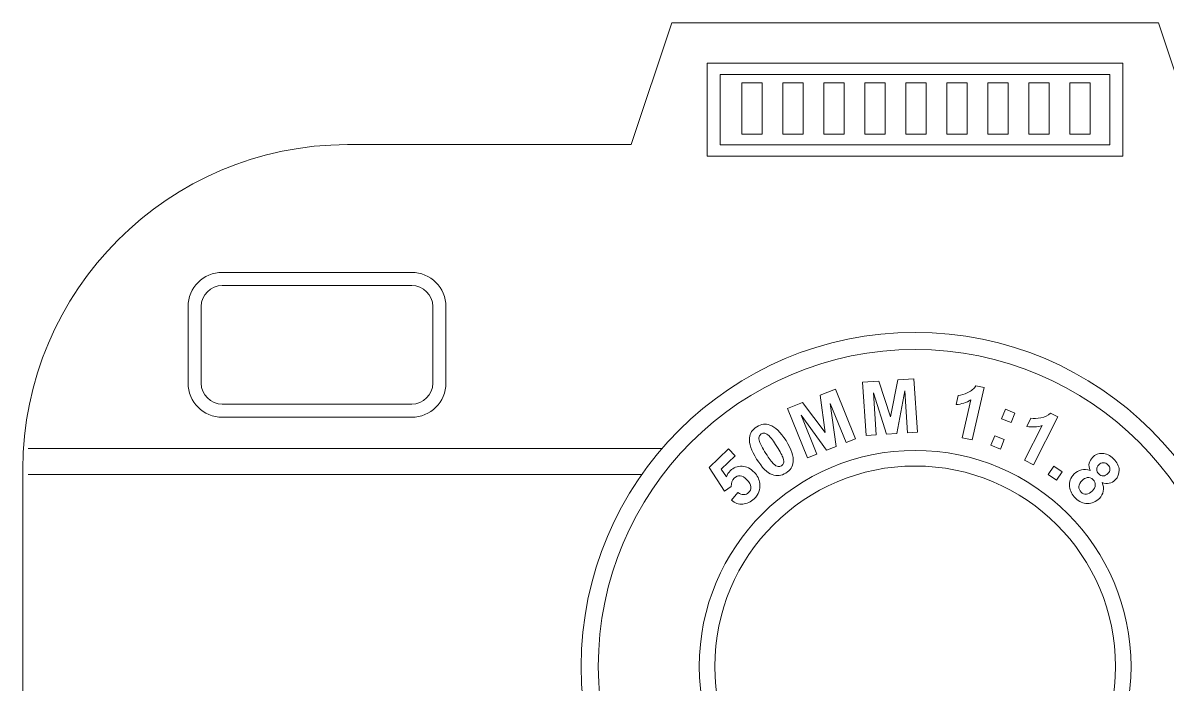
# Model space of a CAD drawing. Header units: inches. Extents: x 6.3 to 21.2, y -8.1 to 7.2.
# Drawn here: x 9.39 to 14.94, y -4.9 to -1.7 of the extents above; entities that cross this region are included whole.
import ezdxf

# ---------------------------------------------------------------- set-up
doc = ezdxf.new("R2010")
doc.units = ezdxf.units.IN
doc.header["$MEASUREMENT"] = 0
doc.layers.add('Layer 1', color=7, linetype='Continuous')

msp = doc.modelspace()

# ---------------------------------------------------------------- linework, layer by layer
at = {"layer": 'Layer 1', "color": 250, "lineweight": 20}
msp.add_open_spline([(18.0526, -3.8613), (18.0526, -3.8613), (18.0526, -5.0424), (18.0526, -5.0424), (18.0526, -5.0424), (18.0526, -5.0424), (17.9345, -5.0424), (17.9345, -5.0424), (17.9345, -5.0424), (17.9345, -5.0424), (17.9345, -5.4361), (17.9345, -5.4361), (17.9345, -5.4361), (17.9345, -5.4361), (18.0526, -5.4361), (18.0526, -5.4361), (18.0526, -5.4361), (18.0526, -5.4361), (18.0526, -6.0267), (18.0526, -6.0267), (18.0526, -6.0267), (18.0526, -6.8939), (17.3451, -7.6015), (16.4778, -7.6015), (16.4778, -7.6015), (16.4778, -7.6015), (16.0841, -7.6015), (16.0841, -7.6015), (16.0841, -7.6015), (16.0841, -7.6015), (16.0841, -7.4833), (16.0841, -7.4833), (16.0841, -7.4833), (16.0841, -7.4833), (15.2967, -7.4833), (15.2967, -7.4833), (15.2967, -7.4833), (15.2967, -7.4833), (15.2967, -7.6015), (15.2967, -7.6015), (15.2967, -7.6015), (15.2967, -7.6015), (12.1471, -7.6015), (12.1471, -7.6015), (12.1471, -7.6015), (12.1471, -7.6015), (12.1471, -7.4833), (12.1471, -7.4833), (12.1471, -7.4833), (12.1471, -7.4833), (11.3597, -7.4833), (11.3597, -7.4833), (11.3597, -7.4833), (11.3597, -7.4833), (11.3597, -7.6015), (11.3597, -7.6015), (11.3597, -7.6015), (11.3597, -7.6015), (10.966, -7.6015), (10.966, -7.6015), (10.966, -7.6015), (10.0987, -7.6015), (9.3912, -6.894), (9.3912, -6.0267), (9.3912, -6.0267), (9.3912, -6.0267), (9.3912, -5.4361), (9.3912, -5.4361), (9.3912, -5.4361), (9.3912, -5.4361), (9.5093, -5.4361), (9.5093, -5.4361), (9.5093, -5.4361), (9.5093, -5.4361), (9.5093, -5.0424), (9.5093, -5.0424), (9.5093, -5.0424), (9.5093, -5.0424), (9.3912, -5.0424), (9.3912, -5.0424), (9.3912, -5.0424), (9.3912, -5.0424), (9.3912, -3.8613), (9.3912, -3.8613), (9.3912, -3.8613), (9.3912, -2.9939), (10.0986, -2.2865), (10.966, -2.2865), (10.966, -2.2865), (10.966, -2.2865), (12.3439, -2.2865), (12.3439, -2.2865), (12.3439, -2.2865), (12.3439, -2.2865), (12.5408, -1.6959), (12.5408, -1.6959), (12.5408, -1.6959), (12.5408, -1.6959), (14.903, -1.6959), (14.903, -1.6959), (14.903, -1.6959), (14.903, -1.6959), (15.0998, -2.2865), (15.0998, -2.2865), (15.0998, -2.2865), (15.0998, -2.2865), (16.4778, -2.2865), (16.4778, -2.2865), (16.4778, -2.2865), (17.3451, -2.2865), (18.0526, -2.9939), (18.0526, -3.8613)], degree=3, knots=[0, 0, 0, 0, 0.034483, 0.034483, 0.034483, 0.034483, 0.068966, 0.068966, 0.068966, 0.068966, 0.103448, 0.103448, 0.103448, 0.103448, 0.137931, 0.137931, 0.137931, 0.137931, 0.172414, 0.172414, 0.172414, 0.172414, 0.206897, 0.206897, 0.206897, 0.206897, 0.241379, 0.241379, 0.241379, 0.241379, 0.275862, 0.275862, 0.275862, 0.275862, 0.310345, 0.310345, 0.310345, 0.310345, 0.344828, 0.344828, 0.344828, 0.344828, 0.37931, 0.37931, 0.37931, 0.37931, 0.413793, 0.413793, 0.413793, 0.413793, 0.448276, 0.448276, 0.448276, 0.448276, 0.482759, 0.482759, 0.482759, 0.482759, 0.517241, 0.517241, 0.517241, 0.517241, 0.551724, 0.551724, 0.551724, 0.551724, 0.586207, 0.586207, 0.586207, 0.586207, 0.62069, 0.62069, 0.62069, 0.62069, 0.655172, 0.655172, 0.655172, 0.655172, 0.689655, 0.689655, 0.689655, 0.689655, 0.724138, 0.724138, 0.724138, 0.724138, 0.758621, 0.758621, 0.758621, 0.758621, 0.793103, 0.793103, 0.793103, 0.793103, 0.827586, 0.827586, 0.827586, 0.827586, 0.862069, 0.862069, 0.862069, 0.862069, 0.896552, 0.896552, 0.896552, 0.896552, 0.931034, 0.931034, 0.931034, 0.931034, 1, 1, 1, 1], dxfattribs=at)
at = {"layer": 'Layer 1', "color": 240, "lineweight": 20}
for points, knots in [([(12.713, -1.8911), (12.713, -1.8911), (14.7308, -1.8911), (14.7308, -1.8911), (14.7308, -1.8911), (14.7308, -1.8911), (14.7308, -2.3416), (14.7308, -2.3416), (14.7308, -2.3416), (14.7308, -2.3416), (12.713, -2.3416), (12.713, -2.3416), (12.713, -2.3416), (12.713, -2.3416), (12.713, -1.8911), (12.713, -1.8911)], [0, 0, 0, 0, 0.2, 0.2, 0.2, 0.2, 0.4, 0.4, 0.4, 0.4, 0.6, 0.6, 0.6, 0.6, 1, 1, 1, 1]), ([(12.7762, -1.9457), (12.7762, -1.9457), (14.6676, -1.9457), (14.6676, -1.9457), (14.6676, -1.9457), (14.6676, -1.9457), (14.6676, -2.287), (14.6676, -2.287), (14.6676, -2.287), (14.6676, -2.287), (12.7762, -2.287), (12.7762, -2.287), (12.7762, -2.287), (12.7762, -2.287), (12.7762, -1.9457), (12.7762, -1.9457)], [0, 0, 0, 0, 0.2, 0.2, 0.2, 0.2, 0.4, 0.4, 0.4, 0.4, 0.6, 0.6, 0.6, 0.6, 1, 1, 1, 1]), ([(12.8804, -1.9874), (12.8804, -1.9874), (12.9791, -1.9874), (12.9791, -1.9874), (12.9791, -1.9874), (12.9791, -1.9874), (12.9791, -2.2358), (12.9791, -2.2358), (12.9791, -2.2358), (12.9791, -2.2358), (12.8804, -2.2358), (12.8804, -2.2358), (12.8804, -2.2358), (12.8804, -2.2358), (12.8804, -1.9874), (12.8804, -1.9874)], [0, 0, 0, 0, 0.2, 0.2, 0.2, 0.2, 0.4, 0.4, 0.4, 0.4, 0.6, 0.6, 0.6, 0.6, 1, 1, 1, 1]), ([(13.0794, -1.9874), (13.0794, -1.9874), (13.1781, -1.9874), (13.1781, -1.9874), (13.1781, -1.9874), (13.1781, -1.9874), (13.1781, -2.2358), (13.1781, -2.2358), (13.1781, -2.2358), (13.1781, -2.2358), (13.0794, -2.2358), (13.0794, -2.2358), (13.0794, -2.2358), (13.0794, -2.2358), (13.0794, -1.9874), (13.0794, -1.9874)], [0, 0, 0, 0, 0.2, 0.2, 0.2, 0.2, 0.4, 0.4, 0.4, 0.4, 0.6, 0.6, 0.6, 0.6, 1, 1, 1, 1]), ([(13.2784, -1.9874), (13.2784, -1.9874), (13.3771, -1.9874), (13.3771, -1.9874), (13.3771, -1.9874), (13.3771, -1.9874), (13.3771, -2.2358), (13.3771, -2.2358), (13.3771, -2.2358), (13.3771, -2.2358), (13.2784, -2.2358), (13.2784, -2.2358), (13.2784, -2.2358), (13.2784, -2.2358), (13.2784, -1.9874), (13.2784, -1.9874)], [0, 0, 0, 0, 0.2, 0.2, 0.2, 0.2, 0.4, 0.4, 0.4, 0.4, 0.6, 0.6, 0.6, 0.6, 1, 1, 1, 1]), ([(13.4774, -1.9874), (13.4774, -1.9874), (13.5761, -1.9874), (13.5761, -1.9874), (13.5761, -1.9874), (13.5761, -1.9874), (13.5761, -2.2358), (13.5761, -2.2358), (13.5761, -2.2358), (13.5761, -2.2358), (13.4774, -2.2358), (13.4774, -2.2358), (13.4774, -2.2358), (13.4774, -2.2358), (13.4774, -1.9874), (13.4774, -1.9874)], [0, 0, 0, 0, 0.2, 0.2, 0.2, 0.2, 0.4, 0.4, 0.4, 0.4, 0.6, 0.6, 0.6, 0.6, 1, 1, 1, 1]), ([(13.6764, -1.9874), (13.6764, -1.9874), (13.7751, -1.9874), (13.7751, -1.9874), (13.7751, -1.9874), (13.7751, -1.9874), (13.7751, -2.2358), (13.7751, -2.2358), (13.7751, -2.2358), (13.7751, -2.2358), (13.6764, -2.2358), (13.6764, -2.2358), (13.6764, -2.2358), (13.6764, -2.2358), (13.6764, -1.9874), (13.6764, -1.9874)], [0, 0, 0, 0, 0.2, 0.2, 0.2, 0.2, 0.4, 0.4, 0.4, 0.4, 0.6, 0.6, 0.6, 0.6, 1, 1, 1, 1]), ([(13.8754, -1.9874), (13.8754, -1.9874), (13.9741, -1.9874), (13.9741, -1.9874), (13.9741, -1.9874), (13.9741, -1.9874), (13.9741, -2.2358), (13.9741, -2.2358), (13.9741, -2.2358), (13.9741, -2.2358), (13.8754, -2.2358), (13.8754, -2.2358), (13.8754, -2.2358), (13.8754, -2.2358), (13.8754, -1.9874), (13.8754, -1.9874)], [0, 0, 0, 0, 0.2, 0.2, 0.2, 0.2, 0.4, 0.4, 0.4, 0.4, 0.6, 0.6, 0.6, 0.6, 1, 1, 1, 1]), ([(14.0744, -1.9874), (14.0744, -1.9874), (14.1731, -1.9874), (14.1731, -1.9874), (14.1731, -1.9874), (14.1731, -1.9874), (14.1731, -2.2358), (14.1731, -2.2358), (14.1731, -2.2358), (14.1731, -2.2358), (14.0744, -2.2358), (14.0744, -2.2358), (14.0744, -2.2358), (14.0744, -2.2358), (14.0744, -1.9874), (14.0744, -1.9874)], [0, 0, 0, 0, 0.2, 0.2, 0.2, 0.2, 0.4, 0.4, 0.4, 0.4, 0.6, 0.6, 0.6, 0.6, 1, 1, 1, 1]), ([(14.2734, -1.9874), (14.2734, -1.9874), (14.3722, -1.9874), (14.3722, -1.9874), (14.3722, -1.9874), (14.3722, -1.9874), (14.3722, -2.2358), (14.3722, -2.2358), (14.3722, -2.2358), (14.3722, -2.2358), (14.2734, -2.2358), (14.2734, -2.2358), (14.2734, -2.2358), (14.2734, -2.2358), (14.2734, -1.9874), (14.2734, -1.9874)], [0, 0, 0, 0, 0.2, 0.2, 0.2, 0.2, 0.4, 0.4, 0.4, 0.4, 0.6, 0.6, 0.6, 0.6, 1, 1, 1, 1]), ([(14.4724, -1.9874), (14.4724, -1.9874), (14.5712, -1.9874), (14.5712, -1.9874), (14.5712, -1.9874), (14.5712, -1.9874), (14.5712, -2.2358), (14.5712, -2.2358), (14.5712, -2.2358), (14.5712, -2.2358), (14.4724, -2.2358), (14.4724, -2.2358), (14.4724, -2.2358), (14.4724, -2.2358), (14.4724, -1.9874), (14.4724, -1.9874)], [0, 0, 0, 0, 0.2, 0.2, 0.2, 0.2, 0.4, 0.4, 0.4, 0.4, 0.6, 0.6, 0.6, 0.6, 1, 1, 1, 1]), ([(10.3588, -2.906), (10.3588, -2.906), (11.2785, -2.906), (11.2785, -2.906), (11.2785, -2.906), (11.3697, -2.906), (11.4444, -2.9806), (11.4444, -3.0719), (11.4444, -3.0719), (11.4444, -3.0719), (11.4444, -3.4433), (11.4444, -3.4433), (11.4444, -3.4433), (11.4444, -3.5345), (11.3697, -3.6091), (11.2785, -3.6091), (11.2785, -3.6091), (11.2785, -3.6091), (10.3588, -3.6091), (10.3588, -3.6091), (10.3588, -3.6091), (10.2676, -3.6091), (10.1929, -3.5345), (10.1929, -3.4433), (10.1929, -3.4433), (10.1929, -3.4433), (10.1929, -3.0719), (10.1929, -3.0719), (10.1929, -3.0719), (10.1929, -2.9806), (10.2676, -2.906), (10.3588, -2.906)], [0, 0, 0, 0, 0.111111, 0.111111, 0.111111, 0.111111, 0.222222, 0.222222, 0.222222, 0.222222, 0.333333, 0.333333, 0.333333, 0.333333, 0.444444, 0.444444, 0.444444, 0.444444, 0.555556, 0.555556, 0.555556, 0.555556, 0.666667, 0.666667, 0.666667, 0.666667, 0.777778, 0.777778, 0.777778, 0.777778, 1, 1, 1, 1]), ([(10.3588, -2.9697), (10.3588, -2.9697), (11.2785, -2.9697), (11.2785, -2.9697), (11.2785, -2.9697), (11.3347, -2.9697), (11.3807, -3.0157), (11.3807, -3.0719), (11.3807, -3.0719), (11.3807, -3.0719), (11.3807, -3.4433), (11.3807, -3.4433), (11.3807, -3.4433), (11.3807, -3.4994), (11.3347, -3.5454), (11.2785, -3.5454), (11.2785, -3.5454), (11.2785, -3.5454), (10.3588, -3.5454), (10.3588, -3.5454), (10.3588, -3.5454), (10.3026, -3.5454), (10.2566, -3.4994), (10.2566, -3.4433), (10.2566, -3.4433), (10.2566, -3.4433), (10.2566, -3.0719), (10.2566, -3.0719), (10.2566, -3.0719), (10.2566, -3.0157), (10.3026, -2.9697), (10.3588, -2.9697)], [0, 0, 0, 0, 0.111111, 0.111111, 0.111111, 0.111111, 0.222222, 0.222222, 0.222222, 0.222222, 0.333333, 0.333333, 0.333333, 0.333333, 0.444444, 0.444444, 0.444444, 0.444444, 0.555556, 0.555556, 0.555556, 0.555556, 0.666667, 0.666667, 0.666667, 0.666667, 0.777778, 0.777778, 0.777778, 0.777778, 1, 1, 1, 1]), ([(13.7219, -3.1971), (14.617, -3.1971), (15.3427, -3.9227), (15.3427, -4.8179), (15.3427, -4.8179), (15.3427, -5.713), (14.617, -6.4387), (13.7219, -6.4387), (13.7219, -6.4387), (12.8267, -6.4387), (12.1011, -5.713), (12.1011, -4.8179), (12.1011, -4.8179), (12.1011, -3.9227), (12.8267, -3.1971), (13.7219, -3.1971)], [0, 0, 0, 0, 0.2, 0.2, 0.2, 0.2, 0.4, 0.4, 0.4, 0.4, 0.6, 0.6, 0.6, 0.6, 1, 1, 1, 1]), ([(13.7219, -3.28), (14.5712, -3.28), (15.2598, -3.9685), (15.2598, -4.8179), (15.2598, -4.8179), (15.2598, -5.6672), (14.5712, -6.3558), (13.7219, -6.3558), (13.7219, -6.3558), (12.8725, -6.3558), (12.184, -5.6672), (12.184, -4.8179), (12.184, -4.8179), (12.184, -3.9685), (12.8725, -3.28), (13.7219, -3.28)], [0, 0, 0, 0, 0.2, 0.2, 0.2, 0.2, 0.4, 0.4, 0.4, 0.4, 0.6, 0.6, 0.6, 0.6, 1, 1, 1, 1]), ([(13.4837, -3.6975), (13.4837, -3.6975), (13.467, -3.439), (13.467, -3.439), (13.467, -3.439), (13.467, -3.439), (13.5454, -3.4339), (13.5454, -3.4339), (13.5454, -3.4339), (13.5454, -3.4339), (13.6031, -3.6073), (13.6031, -3.6073), (13.6031, -3.6073), (13.6031, -3.6073), (13.6375, -3.428), (13.6375, -3.428), (13.6375, -3.428), (13.6375, -3.428), (13.7161, -3.4229), (13.7161, -3.4229), (13.7161, -3.4229), (13.7161, -3.4229), (13.7328, -3.6815), (13.7328, -3.6815), (13.7328, -3.6815), (13.7328, -3.6815), (13.6844, -3.6846), (13.6844, -3.6846), (13.6844, -3.6846), (13.6844, -3.6846), (13.6711, -3.481), (13.6711, -3.481), (13.6711, -3.481), (13.6711, -3.481), (13.6333, -3.6879), (13.6333, -3.6879), (13.6333, -3.6879), (13.6333, -3.6879), (13.583, -3.6911), (13.583, -3.6911), (13.583, -3.6911), (13.583, -3.6911), (13.5191, -3.4909), (13.5191, -3.4909), (13.5191, -3.4909), (13.5191, -3.4909), (13.5321, -3.6944), (13.5321, -3.6944), (13.5321, -3.6944), (13.5321, -3.6944), (13.4837, -3.6975), (13.4837, -3.6975)], [0, 0, 0, 0, 0.071429, 0.071429, 0.071429, 0.071429, 0.142857, 0.142857, 0.142857, 0.142857, 0.214286, 0.214286, 0.214286, 0.214286, 0.285714, 0.285714, 0.285714, 0.285714, 0.357143, 0.357143, 0.357143, 0.357143, 0.428571, 0.428571, 0.428571, 0.428571, 0.5, 0.5, 0.5, 0.5, 0.571429, 0.571429, 0.571429, 0.571429, 0.642857, 0.642857, 0.642857, 0.642857, 0.714286, 0.714286, 0.714286, 0.714286, 0.785714, 0.785714, 0.785714, 0.785714, 0.857143, 0.857143, 0.857143, 0.857143, 1, 1, 1, 1]), ([(13.2002, -3.8062), (13.2002, -3.8062), (13.1031, -3.566), (13.1031, -3.566), (13.1031, -3.566), (13.1031, -3.566), (13.176, -3.5366), (13.176, -3.5366), (13.176, -3.5366), (13.176, -3.5366), (13.2852, -3.683), (13.2852, -3.683), (13.2852, -3.683), (13.2852, -3.683), (13.2616, -3.502), (13.2616, -3.502), (13.2616, -3.502), (13.2616, -3.502), (13.3347, -3.4725), (13.3347, -3.4725), (13.3347, -3.4725), (13.3347, -3.4725), (13.4317, -3.7128), (13.4317, -3.7128), (13.4317, -3.7128), (13.4317, -3.7128), (13.3867, -3.7309), (13.3867, -3.7309), (13.3867, -3.7309), (13.3867, -3.7309), (13.3102, -3.5419), (13.3102, -3.5419), (13.3102, -3.5419), (13.3102, -3.5419), (13.3392, -3.7501), (13.3392, -3.7501), (13.3392, -3.7501), (13.3392, -3.7501), (13.2924, -3.769), (13.2924, -3.769), (13.2924, -3.769), (13.2924, -3.769), (13.1689, -3.5989), (13.1689, -3.5989), (13.1689, -3.5989), (13.1689, -3.5989), (13.2451, -3.7881), (13.2451, -3.7881), (13.2451, -3.7881), (13.2451, -3.7881), (13.2002, -3.8062), (13.2002, -3.8062)], [0, 0, 0, 0, 0.071429, 0.071429, 0.071429, 0.071429, 0.142857, 0.142857, 0.142857, 0.142857, 0.214286, 0.214286, 0.214286, 0.214286, 0.285714, 0.285714, 0.285714, 0.285714, 0.357143, 0.357143, 0.357143, 0.357143, 0.428571, 0.428571, 0.428571, 0.428571, 0.5, 0.5, 0.5, 0.5, 0.571429, 0.571429, 0.571429, 0.571429, 0.642857, 0.642857, 0.642857, 0.642857, 0.714286, 0.714286, 0.714286, 0.714286, 0.785714, 0.785714, 0.785714, 0.785714, 0.857143, 0.857143, 0.857143, 0.857143, 1, 1, 1, 1]), ([(13.999, -3.7188), (13.999, -3.7188), (13.9506, -3.7079), (13.9506, -3.7079), (13.9506, -3.7079), (13.9506, -3.7079), (13.992, -3.5249), (13.992, -3.5249), (13.992, -3.5249), (13.9706, -3.5375), (13.947, -3.5451), (13.9212, -3.5476), (13.9212, -3.5476), (13.9212, -3.5476), (13.9311, -3.5035), (13.9311, -3.5035), (13.9311, -3.5035), (13.9447, -3.5022), (13.9602, -3.4975), (13.9776, -3.4893), (13.9776, -3.4893), (13.995, -3.4811), (14.0082, -3.4699), (14.0172, -3.4558), (14.0172, -3.4558), (14.0172, -3.4558), (14.0564, -3.4647), (14.0564, -3.4647), (14.0564, -3.4647), (14.0564, -3.4647), (13.999, -3.7188), (13.999, -3.7188)], [0, 0, 0, 0, 0.111111, 0.111111, 0.111111, 0.111111, 0.222222, 0.222222, 0.222222, 0.222222, 0.333333, 0.333333, 0.333333, 0.333333, 0.444444, 0.444444, 0.444444, 0.444444, 0.555556, 0.555556, 0.555556, 0.555556, 0.666667, 0.666667, 0.666667, 0.666667, 0.777778, 0.777778, 0.777778, 0.777778, 1, 1, 1, 1]), ([(14.1414, -3.6164), (14.1414, -3.6164), (14.1599, -3.5703), (14.1599, -3.5703), (14.1599, -3.5703), (14.1599, -3.5703), (14.2059, -3.5888), (14.2059, -3.5888), (14.2059, -3.5888), (14.2059, -3.5888), (14.1874, -3.6348), (14.1874, -3.6348), (14.1874, -3.6348), (14.1874, -3.6348), (14.1414, -3.6164), (14.1414, -3.6164)], [0, 0, 0, 0, 0.2, 0.2, 0.2, 0.2, 0.4, 0.4, 0.4, 0.4, 0.6, 0.6, 0.6, 0.6, 1, 1, 1, 1]), ([(14.2964, -3.8391), (14.2964, -3.8391), (14.2523, -3.8165), (14.2523, -3.8165), (14.2523, -3.8165), (14.2523, -3.8165), (14.3377, -3.6495), (14.3377, -3.6495), (14.3377, -3.6495), (14.3138, -3.6564), (14.2891, -3.6579), (14.2634, -3.654), (14.2634, -3.654), (14.2634, -3.654), (14.284, -3.6137), (14.284, -3.6137), (14.284, -3.6137), (14.2975, -3.6158), (14.3137, -3.6151), (14.3325, -3.6114), (14.3325, -3.6114), (14.3515, -3.6078), (14.367, -3.6002), (14.3792, -3.5888), (14.3792, -3.5888), (14.3792, -3.5888), (14.415, -3.6071), (14.415, -3.6071), (14.415, -3.6071), (14.415, -3.6071), (14.2964, -3.8391), (14.2964, -3.8391)], [0, 0, 0, 0, 0.111111, 0.111111, 0.111111, 0.111111, 0.222222, 0.222222, 0.222222, 0.222222, 0.333333, 0.333333, 0.333333, 0.333333, 0.444444, 0.444444, 0.444444, 0.444444, 0.555556, 0.555556, 0.555556, 0.555556, 0.666667, 0.666667, 0.666667, 0.666667, 0.777778, 0.777778, 0.777778, 0.777778, 1, 1, 1, 1]), ([(12.9533, -3.6551), (12.9745, -3.6417), (12.9958, -3.6388), (13.0174, -3.6465), (13.0174, -3.6465), (13.043, -3.6555), (13.0689, -3.6808), (13.0952, -3.7224), (13.0952, -3.7224), (13.1214, -3.764), (13.1331, -3.7984), (13.1302, -3.8256), (13.1302, -3.8256), (13.1278, -3.8481), (13.116, -3.866), (13.0948, -3.8794), (13.0948, -3.8794), (13.0734, -3.8929), (13.0511, -3.8955), (13.0276, -3.8873), (13.0276, -3.8873), (13.0042, -3.8791), (12.9792, -3.8539), (12.9526, -3.8118), (12.9526, -3.8118), (12.9265, -3.7704), (12.9149, -3.7361), (12.9178, -3.7089), (12.9178, -3.7089), (12.9202, -3.6864), (12.932, -3.6685), (12.9533, -3.6551)], [0, 0, 0, 0, 0.111111, 0.111111, 0.111111, 0.111111, 0.222222, 0.222222, 0.222222, 0.222222, 0.333333, 0.333333, 0.333333, 0.333333, 0.444444, 0.444444, 0.444444, 0.444444, 0.555556, 0.555556, 0.555556, 0.555556, 0.666667, 0.666667, 0.666667, 0.666667, 0.777778, 0.777778, 0.777778, 0.777778, 1, 1, 1, 1]), ([(12.9753, -3.69), (12.9703, -3.6931), (12.9668, -3.6976), (12.965, -3.7033), (12.965, -3.7033), (12.9631, -3.709), (12.9637, -3.7167), (12.9669, -3.7265), (12.9669, -3.7265), (12.9709, -3.7392), (12.981, -3.7584), (12.9973, -3.7842), (12.9973, -3.7842), (13.0135, -3.81), (13.026, -3.8269), (13.0346, -3.8349), (13.0346, -3.8349), (13.0432, -3.843), (13.0505, -3.8474), (13.0564, -3.8481), (13.0564, -3.8481), (13.0623, -3.8489), (13.0678, -3.8477), (13.0728, -3.8445), (13.0728, -3.8445), (13.0778, -3.8414), (13.0812, -3.8369), (13.0831, -3.8312), (13.0831, -3.8312), (13.0849, -3.8255), (13.0843, -3.8178), (13.0812, -3.808), (13.0812, -3.808), (13.0772, -3.7954), (13.0671, -3.7762), (13.0508, -3.7504), (13.0508, -3.7504), (13.0346, -3.7247), (13.0221, -3.7078), (13.0135, -3.6997), (13.0135, -3.6997), (13.0049, -3.6917), (12.9976, -3.6872), (12.9917, -3.6865), (12.9917, -3.6865), (12.9857, -3.6857), (12.9803, -3.6868), (12.9753, -3.69)], [0, 0, 0, 0, 0.076923, 0.076923, 0.076923, 0.076923, 0.153846, 0.153846, 0.153846, 0.153846, 0.230769, 0.230769, 0.230769, 0.230769, 0.307692, 0.307692, 0.307692, 0.307692, 0.384615, 0.384615, 0.384615, 0.384615, 0.461538, 0.461538, 0.461538, 0.461538, 0.538462, 0.538462, 0.538462, 0.538462, 0.615385, 0.615385, 0.615385, 0.615385, 0.692308, 0.692308, 0.692308, 0.692308, 0.769231, 0.769231, 0.769231, 0.769231, 0.846154, 0.846154, 0.846154, 0.846154, 1, 1, 1, 1]), ([(14.0899, -3.7446), (14.0899, -3.7446), (14.1084, -3.6986), (14.1084, -3.6986), (14.1084, -3.6986), (14.1084, -3.6986), (14.1544, -3.7171), (14.1544, -3.7171), (14.1544, -3.7171), (14.1544, -3.7171), (14.1359, -3.7631), (14.1359, -3.7631), (14.1359, -3.7631), (14.1359, -3.7631), (14.0899, -3.7446), (14.0899, -3.7446)], [0, 0, 0, 0, 0.2, 0.2, 0.2, 0.2, 0.4, 0.4, 0.4, 0.4, 0.6, 0.6, 0.6, 0.6, 1, 1, 1, 1]), ([(13.7219, -3.77), (14.3006, -3.77), (14.7697, -4.2392), (14.7697, -4.8179), (14.7697, -4.8179), (14.7697, -5.3966), (14.3006, -5.8657), (13.7219, -5.8657), (13.7219, -5.8657), (13.1431, -5.8657), (12.674, -5.3966), (12.674, -4.8179), (12.674, -4.8179), (12.674, -4.2392), (13.1431, -3.77), (13.7219, -3.77)], [0, 0, 0, 0, 0.2, 0.2, 0.2, 0.2, 0.4, 0.4, 0.4, 0.4, 0.6, 0.6, 0.6, 0.6, 1, 1, 1, 1]), ([(12.8298, -4.0116), (12.8298, -4.0116), (12.8621, -3.9736), (12.8621, -3.9736), (12.8621, -3.9736), (12.8709, -3.9807), (12.8801, -3.9842), (12.8896, -3.9842), (12.8896, -3.9842), (12.8992, -3.9841), (12.9073, -3.9809), (12.9138, -3.9746), (12.9138, -3.9746), (12.9213, -3.9674), (12.9248, -3.9583), (12.9241, -3.9472), (12.9241, -3.9472), (12.9234, -3.9361), (12.9171, -3.9243), (12.9053, -3.912), (12.9053, -3.912), (12.8942, -3.9004), (12.8834, -3.8942), (12.8726, -3.8934), (12.8726, -3.8934), (12.8619, -3.8925), (12.8525, -3.8961), (12.8442, -3.904), (12.8442, -3.904), (12.8339, -3.9139), (12.8289, -3.9273), (12.8294, -3.9442), (12.8294, -3.9442), (12.8294, -3.9442), (12.7964, -3.9678), (12.7964, -3.9678), (12.7964, -3.9678), (12.7964, -3.9678), (12.7216, -3.8531), (12.7216, -3.8531), (12.7216, -3.8531), (12.7216, -3.8531), (12.8165, -3.7622), (12.8165, -3.7622), (12.8165, -3.7622), (12.8165, -3.7622), (12.8485, -3.7957), (12.8485, -3.7957), (12.8485, -3.7957), (12.8485, -3.7957), (12.7809, -3.8604), (12.7809, -3.8604), (12.7809, -3.8604), (12.7809, -3.8604), (12.8057, -3.8977), (12.8057, -3.8977), (12.8057, -3.8977), (12.8099, -3.8861), (12.8161, -3.8763), (12.8245, -3.8683), (12.8245, -3.8683), (12.8404, -3.853), (12.8595, -3.8459), (12.8817, -3.8469), (12.8817, -3.8469), (12.9039, -3.8478), (12.9239, -3.8576), (12.9416, -3.8762), (12.9416, -3.8762), (12.9564, -3.8916), (12.9651, -3.9097), (12.9679, -3.9304), (12.9679, -3.9304), (12.9715, -3.9586), (12.9625, -3.9831), (12.9409, -4.0038), (12.9409, -4.0038), (12.9236, -4.0203), (12.9051, -4.0292), (12.8853, -4.0303), (12.8853, -4.0303), (12.8654, -4.0315), (12.847, -4.0252), (12.8298, -4.0116)], [0, 0, 0, 0, 0.045455, 0.045455, 0.045455, 0.045455, 0.090909, 0.090909, 0.090909, 0.090909, 0.136364, 0.136364, 0.136364, 0.136364, 0.181818, 0.181818, 0.181818, 0.181818, 0.227273, 0.227273, 0.227273, 0.227273, 0.272727, 0.272727, 0.272727, 0.272727, 0.318182, 0.318182, 0.318182, 0.318182, 0.363636, 0.363636, 0.363636, 0.363636, 0.409091, 0.409091, 0.409091, 0.409091, 0.454545, 0.454545, 0.454545, 0.454545, 0.5, 0.5, 0.5, 0.5, 0.545455, 0.545455, 0.545455, 0.545455, 0.590909, 0.590909, 0.590909, 0.590909, 0.636364, 0.636364, 0.636364, 0.636364, 0.681818, 0.681818, 0.681818, 0.681818, 0.727273, 0.727273, 0.727273, 0.727273, 0.772727, 0.772727, 0.772727, 0.772727, 0.818182, 0.818182, 0.818182, 0.818182, 0.863636, 0.863636, 0.863636, 0.863636, 0.909091, 0.909091, 0.909091, 0.909091, 1, 1, 1, 1]), ([(14.571, -3.8676), (14.5657, -3.8547), (14.5643, -3.8428), (14.5669, -3.832), (14.5669, -3.832), (14.5694, -3.8212), (14.5747, -3.8117), (14.5826, -3.8037), (14.5826, -3.8037), (14.5962, -3.7899), (14.6123, -3.7833), (14.6307, -3.7839), (14.6307, -3.7839), (14.6491, -3.7844), (14.6672, -3.7934), (14.6848, -3.8108), (14.6848, -3.8108), (14.7023, -3.8281), (14.7114, -3.846), (14.7122, -3.8646), (14.7122, -3.8646), (14.7129, -3.8831), (14.7065, -3.8992), (14.6929, -3.913), (14.6929, -3.913), (14.6844, -3.9215), (14.6747, -3.9269), (14.6636, -3.9291), (14.6636, -3.9291), (14.6526, -3.9314), (14.6413, -3.9303), (14.6298, -3.9258), (14.6298, -3.9258), (14.636, -3.9401), (14.6378, -3.9538), (14.6353, -3.967), (14.6353, -3.967), (14.6328, -3.9801), (14.6264, -3.9919), (14.6162, -4.0022), (14.6162, -4.0022), (14.5993, -4.0192), (14.5802, -4.0277), (14.5588, -4.0277), (14.5588, -4.0277), (14.5374, -4.0276), (14.5178, -4.0187), (14.4998, -4.0009), (14.4998, -4.0009), (14.4831, -3.9843), (14.4736, -3.9661), (14.4712, -3.9463), (14.4712, -3.9463), (14.4683, -3.9229), (14.476, -3.9021), (14.4939, -3.884), (14.4939, -3.884), (14.5038, -3.874), (14.5154, -3.8673), (14.5286, -3.8638), (14.5286, -3.8638), (14.5418, -3.8603), (14.5559, -3.8616), (14.571, -3.8676)], [0, 0, 0, 0, 0.058824, 0.058824, 0.058824, 0.058824, 0.117647, 0.117647, 0.117647, 0.117647, 0.176471, 0.176471, 0.176471, 0.176471, 0.235294, 0.235294, 0.235294, 0.235294, 0.294118, 0.294118, 0.294118, 0.294118, 0.352941, 0.352941, 0.352941, 0.352941, 0.411765, 0.411765, 0.411765, 0.411765, 0.470588, 0.470588, 0.470588, 0.470588, 0.529412, 0.529412, 0.529412, 0.529412, 0.588235, 0.588235, 0.588235, 0.588235, 0.647059, 0.647059, 0.647059, 0.647059, 0.705882, 0.705882, 0.705882, 0.705882, 0.764706, 0.764706, 0.764706, 0.764706, 0.823529, 0.823529, 0.823529, 0.823529, 0.882353, 0.882353, 0.882353, 0.882353, 1, 1, 1, 1]), ([(14.6135, -3.8394), (14.6065, -3.8464), (14.603, -3.8539), (14.6031, -3.8617), (14.6031, -3.8617), (14.6031, -3.8696), (14.6065, -3.8768), (14.613, -3.8833), (14.613, -3.8833), (14.6197, -3.8899), (14.627, -3.8932), (14.6349, -3.8931), (14.6349, -3.8931), (14.6429, -3.8931), (14.6504, -3.8896), (14.6573, -3.8825), (14.6573, -3.8825), (14.6639, -3.8759), (14.6672, -3.8686), (14.6672, -3.8607), (14.6672, -3.8607), (14.6672, -3.8528), (14.6639, -3.8456), (14.6575, -3.8392), (14.6575, -3.8392), (14.6507, -3.8325), (14.6433, -3.8292), (14.6354, -3.8293), (14.6354, -3.8293), (14.6274, -3.8294), (14.6201, -3.8327), (14.6135, -3.8394)], [0, 0, 0, 0, 0.111111, 0.111111, 0.111111, 0.111111, 0.222222, 0.222222, 0.222222, 0.222222, 0.333333, 0.333333, 0.333333, 0.333333, 0.444444, 0.444444, 0.444444, 0.444444, 0.555556, 0.555556, 0.555556, 0.555556, 0.666667, 0.666667, 0.666667, 0.666667, 0.777778, 0.777778, 0.777778, 0.777778, 1, 1, 1, 1]), ([(13.7219, -3.8454), (14.259, -3.8454), (14.6944, -4.2808), (14.6944, -4.8179), (14.6944, -4.8179), (14.6944, -5.355), (14.259, -5.7904), (13.7219, -5.7904), (13.7219, -5.7904), (13.1848, -5.7904), (12.7494, -5.355), (12.7494, -4.8179), (12.7494, -4.8179), (12.7494, -4.2808), (13.1848, -3.8454), (13.7219, -3.8454)], [0, 0, 0, 0, 0.2, 0.2, 0.2, 0.2, 0.4, 0.4, 0.4, 0.4, 0.6, 0.6, 0.6, 0.6, 1, 1, 1, 1]), ([(14.3671, -3.886), (14.3671, -3.886), (14.3958, -3.8456), (14.3958, -3.8456), (14.3958, -3.8456), (14.3958, -3.8456), (14.4362, -3.8744), (14.4362, -3.8744), (14.4362, -3.8744), (14.4362, -3.8744), (14.4075, -3.9148), (14.4075, -3.9148), (14.4075, -3.9148), (14.4075, -3.9148), (14.3671, -3.886), (14.3671, -3.886)], [0, 0, 0, 0, 0.2, 0.2, 0.2, 0.2, 0.4, 0.4, 0.4, 0.4, 0.6, 0.6, 0.6, 0.6, 1, 1, 1, 1]), ([(14.532, -3.915), (14.5222, -3.9248), (14.5172, -3.9349), (14.5167, -3.9453), (14.5167, -3.9453), (14.5162, -3.9557), (14.5197, -3.9646), (14.5271, -3.9719), (14.5271, -3.9719), (14.5344, -3.9791), (14.543, -3.9824), (14.553, -3.9818), (14.553, -3.9818), (14.563, -3.9813), (14.5729, -3.976), (14.5827, -3.966), (14.5827, -3.966), (14.5914, -3.9574), (14.5959, -3.948), (14.5963, -3.9379), (14.5963, -3.9379), (14.5966, -3.9279), (14.5931, -3.9191), (14.5857, -3.9118), (14.5857, -3.9118), (14.5771, -3.9033), (14.5678, -3.8999), (14.5576, -3.9017), (14.5576, -3.9017), (14.5474, -3.9036), (14.5389, -3.908), (14.532, -3.915)], [0, 0, 0, 0, 0.111111, 0.111111, 0.111111, 0.111111, 0.222222, 0.222222, 0.222222, 0.222222, 0.333333, 0.333333, 0.333333, 0.333333, 0.444444, 0.444444, 0.444444, 0.444444, 0.555556, 0.555556, 0.555556, 0.555556, 0.666667, 0.666667, 0.666667, 0.666667, 0.777778, 0.777778, 0.777778, 0.777778, 1, 1, 1, 1])]:
    msp.add_open_spline(points, degree=3, knots=knots, dxfattribs=at)
for points in [[(12.4932, -3.7608), (12.4932, -3.7608), (9.4175, -3.7608), (9.4175, -3.7608)], [(12.3946, -3.8873), (12.3946, -3.8873), (9.4175, -3.8873), (9.4175, -3.8873)]]:
    msp.add_open_spline(points, degree=3, dxfattribs=at)

doc.saveas('drawing.dxf')
